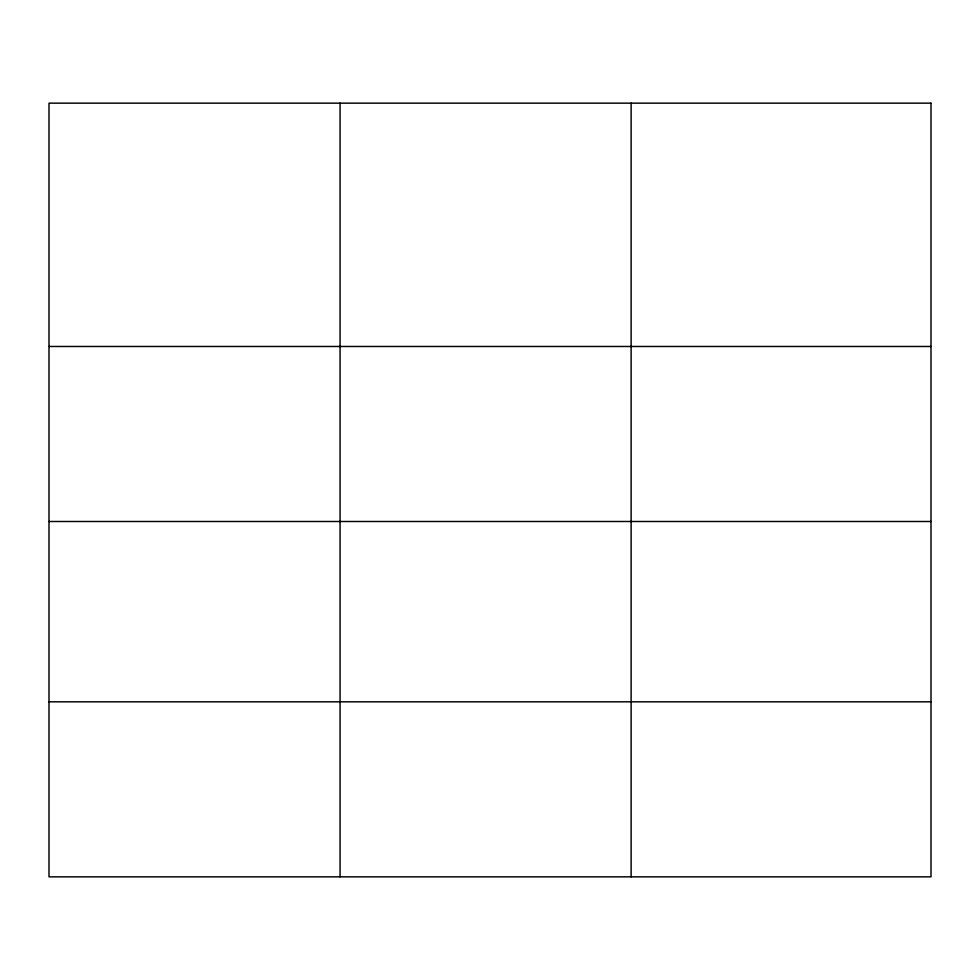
<?xml version="1.0" encoding="UTF-8"?>
<svg xmlns="http://www.w3.org/2000/svg" width="980" height="980" viewBox="0 0 980 980"><rect width="100%" height="100%" fill="white"/><g stroke="black" fill="none" stroke-linecap="round" stroke-linejoin="round"><path stroke-width="1.47" d="M49 346.479L931 346.479M49 521.495L931 521.495M49 701.815L931 701.815M631.12 103.157L631.12 876.843M340.06 103.157L340.06 876.843M931 103.157L49 103.157L49 876.843L931 876.843L931 103.157"/></g></svg>
